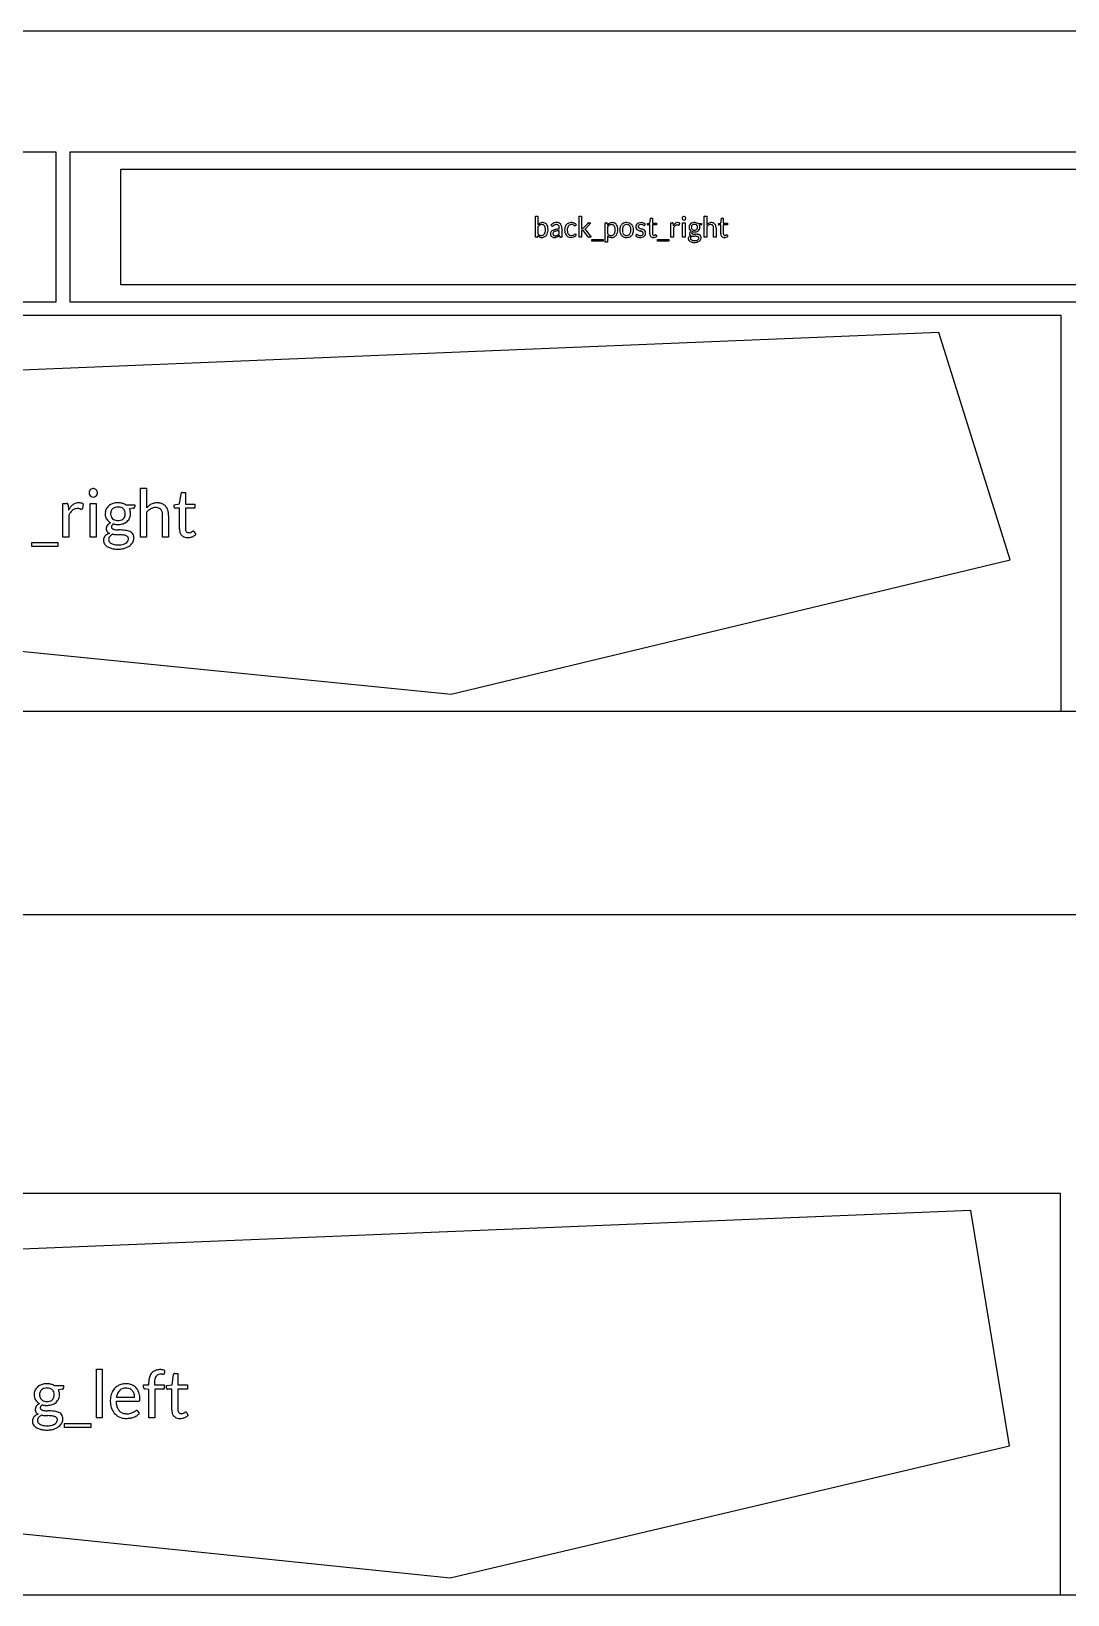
# Model space of a CAD drawing. Header units: millimetres. Extents: x 0 to 2400, y 0 to 460.
# Drawn here: x 322.7 to 627.5, y 0 to 460 of the extents above; entities that cross this region are included whole.
import ezdxf

# ---------------------------------------------------------------- set-up
doc = ezdxf.new("R2010")
doc.units = ezdxf.units.MM
for name, color, linetype in [('BLANK', 7, 'Continuous'), ('LABEL', 7, 'Continuous'), ('OUTLINE', 7, 'Continuous'), ('PLANK', 7, 'Continuous')]:
    doc.layers.add(name, color=color, linetype=linetype)

msp = doc.modelspace()

# ---------------------------------------------------------------- linework, layer by layer
at = {"layer": 'BLANK'}
for p, q in [((330, 424.4), (0, 424.4)), ((330, 380.4), (330, 424.4)), ((334, 424.4), (334, 380.4)), ((664, 424.4), (334, 424.4)), ((0, 380.4), (330, 380.4)), ((334, 380.4), (664, 380.4)), ((625.56, 376.4), (0, 376.4)), ((625.56, 260), (625.56, 376.4)), ((0, 260), (625.56, 260)), ((625.38, 118.03), (0, 118.03)), ((625.38, 0), (625.38, 118.03)), ((0, 0), (625.38, 0))]:
    msp.add_line(p, q, dxfattribs=at)
at = {"layer": 'LABEL'}
for p, q in [((470.92, 399.4), (470.92, 405.56)), ((470.92, 405.56), (471.67, 405.56)), ((471.67, 405.56), (471.67, 403.03)), ((483.76, 399.4), (483.76, 405.56)), ((483.76, 405.56), (484.5, 405.56)), ((484.5, 405.56), (484.5, 401.93)), ((504.6, 403.56), (504.77, 404.87)), ((504.94, 405.02), (505.32, 405.02)), ((505.32, 405.02), (505.32, 403.55)), ((520.55, 399.4), (520.55, 405.56)), ((520.55, 405.56), (521.3, 405.56)), ((521.3, 405.56), (521.3, 403.07)), ((525.47, 403.56), (525.65, 404.87)), ((525.82, 405.02), (526.19, 405.02)), ((526.19, 405.02), (526.19, 403.55)), ((471.67, 402.47), (471.67, 400.42)), ((475.69, 402.8), (475.55, 403.04)), ((477.96, 401.78), (477.96, 402.11)), ((477.96, 400.42), (477.96, 401.31)), ((478.69, 402.11), (478.69, 399.4)), ((482.91, 403.15), (482.71, 402.88)), ((482.75, 400.26), (482.96, 399.99)), ((484.5, 401.93), (484.7, 401.93)), ((484.71, 401.42), (484.5, 401.42)), ((484.5, 401.42), (484.5, 399.4)), ((484.96, 402.05), (486.3, 403.49)), ((486.42, 399.54), (485.03, 401.28)), ((487.27, 403.64), (485.71, 401.98)), ((485.71, 401.49), (487.37, 399.4)), ((486.59, 403.64), (487.27, 403.64)), ((491.42, 397.96), (491.42, 403.64)), ((491.42, 403.64), (491.86, 403.64)), ((492.06, 403.48), (492.12, 402.98)), ((492.16, 402.47), (492.16, 400.42)), ((503.12, 402.94), (503.29, 403.21)), ((503.9, 403.48), (504.6, 403.56)), ((503.9, 403.18), (503.9, 403.48)), ((504.57, 403.01), (504.06, 403.01)), ((504.57, 400.42), (504.57, 403.01)), ((505.32, 403.55), (506.53, 403.55)), ((506.53, 403.01), (505.32, 403.01)), ((505.32, 403.01), (505.32, 400.47)), ((506.53, 403.55), (506.53, 403.01)), ((510.75, 399.4), (510.75, 403.64)), ((510.75, 403.64), (511.18, 403.64)), ((511.41, 403.43), (511.46, 402.77)), ((511.5, 402.1), (511.5, 399.4)), ((513.33, 403.56), (513.24, 403.01)), ((514.21, 399.4), (514.21, 403.64)), ((514.21, 403.64), (514.96, 403.64)), ((514.96, 403.64), (514.96, 399.4)), ((518.65, 403.47), (519.81, 403.47)), ((519.63, 403.02), (519.15, 402.95)), ((519.81, 403.47), (519.81, 403.19)), ((521.3, 402.52), (521.3, 399.4)), ((523.33, 399.4), (523.33, 402.1)), ((524.08, 402.1), (524.08, 399.4)), ((524.78, 403.48), (525.47, 403.56)), ((524.78, 403.18), (524.78, 403.48)), ((525.45, 403.01), (524.94, 403.01)), ((525.45, 400.42), (525.45, 403.01)), ((526.19, 403.55), (527.41, 403.55)), ((527.41, 403.01), (526.19, 403.01)), ((526.19, 403.01), (526.19, 400.47)), ((527.41, 403.55), (527.41, 403.01)), ((471.4, 399.4), (470.92, 399.4)), ((471.63, 399.94), (471.59, 399.56)), ((478.09, 399.57), (478.01, 399.97)), ((478.69, 399.4), (478.36, 399.4)), ((484.5, 399.4), (483.76, 399.4)), ((487.37, 399.4), (486.7, 399.4)), ((487.51, 398.2), (487.51, 398.71)), ((487.51, 398.71), (490.81, 398.71)), ((490.81, 398.2), (487.51, 398.2)), ((490.81, 398.71), (490.81, 398.2)), ((492.16, 397.96), (491.42, 397.96)), ((492.16, 399.84), (492.16, 397.96)), ((500.52, 400.13), (500.34, 399.84)), ((506.42, 400.07), (506.64, 399.72)), ((506.84, 398.2), (506.84, 398.71)), ((506.84, 398.71), (510.14, 398.71)), ((510.14, 398.2), (506.84, 398.2)), ((510.14, 398.71), (510.14, 398.2)), ((511.5, 399.4), (510.75, 399.4)), ((514.96, 399.4), (514.21, 399.4)), ((521.3, 399.4), (520.55, 399.4)), ((524.08, 399.4), (523.33, 399.4)), ((527.3, 400.07), (527.52, 399.72)), ((354.82, 311.2), (354.82, 325.59)), ((354.82, 325.59), (356.56, 325.59)), ((356.56, 325.59), (356.56, 319.77)), ((366.31, 320.92), (366.71, 323.98)), ((367.11, 324.31), (367.99, 324.31)), ((367.99, 324.31), (367.99, 320.9)), ((331.96, 311.2), (331.96, 321.1)), ((331.96, 321.1), (332.95, 321.1)), ((333.49, 320.62), (333.61, 319.07)), ((333.69, 317.5), (333.69, 311.2)), ((337.97, 320.92), (337.75, 319.62)), ((340.03, 311.2), (340.03, 321.1)), ((340.03, 321.1), (341.76, 321.1)), ((341.76, 321.1), (341.76, 311.2)), ((350.39, 320.7), (353.08, 320.7)), ((352.67, 319.65), (351.54, 319.49)), ((353.08, 320.7), (353.08, 320.06)), ((356.56, 318.49), (356.56, 311.2)), ((361.31, 311.2), (361.31, 317.5)), ((363.05, 317.5), (363.05, 311.2)), ((364.68, 320.71), (366.31, 320.92)), ((364.68, 320.02), (364.68, 320.71)), ((366.25, 319.64), (365.06, 319.64)), ((366.25, 313.58), (366.25, 319.64)), ((367.99, 320.9), (370.82, 320.9)), ((370.82, 319.64), (367.99, 319.64)), ((367.99, 319.64), (367.99, 313.7)), ((370.82, 320.9), (370.82, 319.64)), ((322.83, 308.41), (322.83, 309.59)), ((322.83, 309.59), (330.53, 309.59)), ((330.53, 308.41), (322.83, 308.41)), ((330.53, 309.59), (330.53, 308.41)), ((333.69, 311.2), (331.96, 311.2)), ((341.76, 311.2), (340.03, 311.2)), ((356.56, 311.2), (354.82, 311.2)), ((363.05, 311.2), (361.31, 311.2)), ((370.57, 312.77), (371.07, 311.94)), ((341.81, 52.01), (341.81, 66.41)), ((341.81, 66.41), (343.54, 66.41)), ((343.54, 66.41), (343.54, 52.01)), ((361.23, 64.88), (360.93, 64.88)), ((361.87, 66.02), (361.83, 65.15)), ((364.06, 61.74), (364.46, 64.79)), ((364.86, 65.13), (365.74, 65.13)), ((365.74, 65.13), (365.74, 61.72)), ((329.49, 61.52), (332.17, 61.52)), ((331.76, 60.47), (330.64, 60.31)), ((332.17, 61.52), (332.17, 60.88)), ((355.68, 61), (355.68, 61.72)), ((355.68, 61.72), (357.24, 61.72)), ((357.24, 60.43), (356.15, 60.55)), ((357.24, 61.72), (357.24, 62.67)), ((357.24, 52.01), (357.24, 60.43)), ((358.93, 62.62), (358.93, 61.72)), ((358.93, 61.72), (361.79, 61.72)), ((361.79, 60.46), (358.99, 60.46)), ((358.99, 60.46), (358.99, 52.01)), ((361.79, 61.72), (361.79, 60.46)), ((362.44, 61.53), (364.06, 61.74)), ((362.44, 60.84), (362.44, 61.53)), ((364, 60.46), (362.81, 60.46)), ((364, 54.4), (364, 60.46)), ((365.74, 61.72), (368.57, 61.72)), ((368.57, 60.46), (365.74, 60.46)), ((365.74, 60.46), (365.74, 54.52)), ((368.57, 61.72), (368.57, 60.46)), ((347.63, 56.96), (354.21, 56.96)), ((353.07, 58.04), (347.69, 58.04)), ((343.54, 52.01), (341.81, 52.01)), ((354.51, 53.4), (354.02, 54.04)), ((358.99, 52.01), (357.24, 52.01)), ((368.32, 53.59), (368.83, 52.76)), ((332.49, 49.23), (332.49, 50.4)), ((332.49, 50.4), (340.18, 50.4)), ((340.18, 49.23), (332.49, 49.23)), ((340.18, 50.4), (340.18, 49.23))]:
    msp.add_line(p, q, dxfattribs=at)
for centre, radius, start, end in [((504.93, 404.85), 0.158, 128.5131, 172.4054), ((504.94, 404.83), 0.182, 90, 128.5131), ((514.58, 404.97), 0.524, 152.1209, 197.7891), ((514.6, 404.98), 0.541, 197.7891, 244.5736), ((514.6, 404.97), 0.541, 107.7891, 152.1209), ((514.59, 404.99), 0.519, 58.6614, 107.7891), ((514.58, 404.96), 0.549, 11.9761, 58.6614), ((514.62, 404.97), 0.506, 324.9029, 0), ((514.63, 404.97), 0.498, 5.8247, 11.9761), ((514.6, 404.97), 0.526, 0, 5.8247), ((525.8, 404.85), 0.158, 128.5131, 172.4054), ((525.82, 404.83), 0.182, 90, 128.5131), ((473.45, 401.48), 2.36, 128.4955, 139.2054), ((473.34, 401.21), 2.09, 127.8342, 143.0047), ((472.8, 401.24), 1.39, 216.0274, 231.1176), ((473.13, 401.89), 1.84, 114.7563, 128.4955), ((472.77, 401.95), 1.16, 100.7593, 127.8342), ((473.02, 402.13), 1.57, 95.3314, 114.7563), ((472.82, 401.68), 1.43, 86.1147, 100.7593), ((473.04, 401.91), 1.8, 78.2749, 95.3314), ((472.84, 402.05), 1.06, 66.3706, 86.1147), ((472.95, 402.3), 0.788, 36.4168, 66.3706), ((472.7, 401.02), 1.11, 306.0083, 329.244), ((473.13, 402.33), 1.37, 53.9329, 78.2749), ((472.52, 401.98), 1.32, 18.3019, 36.4168), ((472.36, 401.21), 1.5, 329.244, 347.2931), ((471.72, 401.72), 2.16, 4.3419, 18.3019), ((471.07, 401.51), 2.82, 347.2931, 356.9147), ((472.73, 401.15), 1.86, 307.6317, 332.6175), ((469.81, 401.57), 4.08, 356.9147, 4.3419), ((473.07, 402.25), 1.47, 31.136, 53.9329), ((472.58, 401.96), 2.04, 13.3804, 31.136), ((472.3, 401.37), 2.34, 332.6175, 351.5284), ((471.07, 401.6), 3.59, 3.2567, 13.3804), ((470.87, 401.59), 3.79, 351.5284, 3.2567), ((476.24, 400.46), 0.892, 149.6255, 180), ((476.8, 400.46), 1.46, 180, 192.336), ((476.47, 400.32), 1.16, 126.0475, 149.6255), ((477.32, 401.21), 2.54, 117.2804, 133.9584), ((475.95, 402.95), 0.3, 209.7449, 222.6015), ((475.96, 402.96), 0.314, 222.6015, 234.8658), ((475.9, 402.88), 0.221, 234.8658, 279.3464), ((476.87, 399.77), 1.84, 110.0281, 126.0475), ((475.88, 403.06), 0.396, 279.3464, 305.0738), ((476.72, 400.47), 0.656, 172.2052, 204.1455), ((476.62, 400.48), 0.556, 134.8874, 172.2052), ((478.32, 399.57), 3.86, 118.7104, 125.0738), ((476.62, 400.43), 0.556, 204.1455, 229.6639), ((477.14, 401.54), 2.17, 97.7565, 117.2804), ((476.81, 400.29), 0.828, 114.1505, 134.8874), ((477.69, 397.53), 4.23, 103.0122, 110.0281), ((477.05, 401.9), 1.21, 98.5691, 118.7104), ((477.36, 399.07), 2.16, 106.1344, 114.1505), ((477.75, 397.27), 4.49, 95.1891, 103.0122), ((477.69, 397.9), 3.38, 95.8531, 106.1344), ((477.18, 401.31), 2.4, 82.172, 97.7565), ((477.12, 401.43), 1.68, 86.4419, 98.5691), ((477.17, 402.31), 0.797, 61.1672, 86.4419), ((478.17, 392.66), 9.12, 91.3322, 95.1891), ((478.24, 392.58), 8.73, 91.8626, 95.8531), ((477.32, 402.35), 1.35, 54.9042, 82.172), ((476.33, 401.95), 2.23, 302.7149, 316.8476), ((477.23, 402.42), 0.674, 18.0493, 61.1672), ((476.28, 402.11), 1.68, 360, 18.0493), ((477.37, 402.43), 1.26, 20.4051, 54.9042), ((476.52, 402.11), 2.17, 0, 20.4051), ((482.58, 401.52), 3.07, 165.9952, 180), ((482.63, 401.52), 3.12, 180, 194.2772), ((481.58, 401.77), 2.03, 145.0269, 165.9952), ((481.6, 401.26), 2.04, 194.2772, 215.8835), ((481.34, 401.94), 1.74, 108.028, 145.0269), ((483.34, 401.5), 3.06, 173.0081, 182.7946), ((482.49, 401.46), 2.2, 182.7946, 196.3678), ((482.48, 401.6), 2.19, 159.6391, 173.0081), ((481.9, 401.28), 1.6, 196.3678, 215.5632), ((481.56, 401.95), 1.21, 135.6567, 159.6391), ((481.44, 400.96), 1.03, 215.5632, 244.9256), ((481.43, 402.07), 1.04, 106.4453, 135.6567), ((481.52, 401.4), 2.3, 79.6013, 108.028), ((481.58, 401.59), 1.54, 86.536, 106.4453), ((481.6, 401.9), 1.23, 70.0891, 86.536), ((481.61, 401.89), 1.81, 61.9055, 79.6013), ((481.43, 401.44), 1.71, 58.2849, 70.0891), ((481.32, 401.58), 1.73, 297.8719, 310.7321), ((481.42, 401.42), 1.73, 54.1088, 58.2849), ((482.55, 402.98), 0.195, 234.1088, 270), ((482.62, 400.07), 0.263, 93.336, 130.7321), ((481.57, 401.81), 1.9, 45, 61.9055), ((482.55, 402.95), 0.166, 270, 303.6869), ((482.62, 400.18), 0.153, 32.9052, 93.336), ((482.49, 403.05), 0.281, 303.6869, 323.9726), ((484.7, 402.35), 0.419, 270, 284.2857), ((484.71, 400.36), 1.06, 87.0234, 90), ((484.74, 400.82), 0.602, 81.7808, 87.0234), ((484.74, 402.19), 0.252, 284.2857, 307.8065), ((484.79, 401.16), 0.262, 54.3449, 81.7808), ((484.62, 402.35), 0.451, 307.8065, 313.3408), ((484.42, 402.56), 0.735, 313.3408, 316.7357), ((484.71, 401.06), 0.386, 35.5377, 54.3449), ((485.12, 402.34), 0.683, 300.4655, 314.3157), ((485.04, 401.12), 0.763, 42.5606, 56.3099), ((484.53, 402.95), 1.53, 314.3157, 320.5275), ((484.79, 400.89), 1.1, 33.0239, 42.5606), ((486.85, 402.97), 0.76, 125.7625, 136.8476), ((486.57, 403.36), 0.281, 96.3402, 125.7625), ((486.59, 403.23), 0.41, 92.8557, 96.3402), ((486.59, 403.14), 0.5, 90, 92.8557), ((491.86, 403.42), 0.22, 59.1155, 90), ((491.88, 403.45), 0.185, 22.6356, 59.1155), ((491.8, 403.42), 0.269, 18.547, 22.6356), ((491.75, 403.4), 0.321, 15.124, 18.547), ((494.08, 401.37), 2.53, 130.0896, 140.553), ((493.84, 401.21), 2.09, 127.8342, 143.0047), ((493.32, 401.28), 1.44, 216.5911, 231.2406), ((493.65, 401.89), 1.86, 115.8501, 130.0896), ((493.26, 401.95), 1.16, 100.7593, 127.8342), ((493.52, 402.16), 1.56, 95.8284, 115.8501), ((493.31, 401.68), 1.43, 86.1147, 100.7593), ((493.54, 401.96), 1.76, 78.0291, 95.8284), ((493.34, 402.05), 1.06, 66.3706, 86.1147), ((493.45, 402.3), 0.788, 36.4168, 66.3706), ((493.19, 401.02), 1.11, 306.1513, 329.244), ((493.62, 402.34), 1.37, 53.7077, 78.0291), ((493.02, 401.98), 1.32, 18.3019, 36.4168), ((492.86, 401.21), 1.5, 329.244, 347.2931), ((492.22, 401.72), 2.16, 4.3419, 18.3019), ((491.56, 401.51), 2.82, 347.2931, 356.9147), ((490.31, 401.57), 4.08, 356.9147, 4.3419), ((493.55, 402.25), 1.48, 31.0928, 53.7077), ((493.1, 401.23), 2, 314.7389, 337.9247), ((493.12, 401.99), 1.98, 16.2696, 31.0928), ((492.54, 401.46), 2.61, 337.9247, 355.3627), ((492, 401.66), 3.15, 6.9036, 16.2696), ((491.2, 401.57), 3.96, 355.3627, 6.9036), ((498.95, 401.52), 3.22, 175.7124, 190.6783), ((498.29, 401.57), 2.56, 154.7355, 175.7124), ((497.84, 401.31), 2.09, 190.6783, 213.5847), ((497.57, 401.91), 1.76, 124.5484, 154.7355), ((499.82, 401.49), 3.33, 173.4652, 182.4255), ((498.94, 401.46), 2.44, 182.4255, 194.6044), ((498.88, 401.6), 2.38, 162.766, 173.4652), ((497.61, 401.86), 1.83, 104.9635, 124.5484), ((498.04, 401.22), 1.52, 194.6044, 212.3248), ((497.81, 401.94), 1.25, 142.5729, 162.766), ((497.63, 400.96), 1.02, 212.3248, 238.3847), ((497.62, 402.08), 1.02, 116.7264, 142.5729), ((497.76, 401.3), 2.41, 90, 104.9635), ((497.71, 401.89), 1.23, 95.2308, 116.7264), ((497.76, 401.37), 1.75, 83.4372, 95.2308), ((497.76, 401.39), 2.32, 69.6749, 90), ((497.83, 401.96), 1.16, 65.7297, 83.4372), ((497.92, 400.9), 0.948, 288.2435, 316.4827), ((497.9, 402.12), 0.975, 30.16, 65.7297), ((497.96, 401.94), 1.72, 42.5867, 69.6749), ((497.77, 401.04), 1.16, 316.4827, 337.3016), ((497.19, 401.71), 1.8, 10.4133, 30.16), ((497.01, 401.36), 1.98, 337.3016, 349.5316), ((496.12, 401.52), 2.88, 0.0271, 10.4133), ((496.15, 401.52), 2.85, 349.5316, 0.0271), ((497.92, 401.15), 1.8, 310.9655, 341.2142), ((497.85, 401.84), 1.88, 16.5128, 42.5867), ((496.84, 401.52), 2.94, 341.2142, 360), ((496.77, 401.52), 3, 360, 16.5128), ((501.61, 402.47), 1.16, 161.7619, 192.7215), ((501.41, 402.42), 0.95, 192.7215, 230.0425), ((501.6, 402.47), 1.14, 125.0776, 161.7619), ((500.7, 400.04), 0.203, 87.6085, 136.4688), ((500.7, 399.93), 0.315, 55.008, 87.6085), ((501.71, 402.78), 1.42, 230.0425, 247.1457), ((501.88, 402.07), 1.63, 98.9149, 125.0776), ((501.67, 402.53), 0.509, 148.6219, 188.9418), ((503.08, 406.03), 4.95, 247.1457, 252.0875), ((501.57, 402.52), 0.399, 188.9418, 226.3799), ((501.8, 402.45), 0.662, 117.1213, 148.6219), ((501.94, 402.91), 0.937, 226.3799, 242.8189), ((501.95, 402.17), 0.976, 93.9669, 117.1213), ((502.49, 403.99), 2.16, 242.8189, 253.4711), ((509.96, 427.3), 27.3, 252.0875, 252.5343), ((501.97, 401.48), 2.22, 75.7052, 98.9149), ((509.23, 424.99), 24.88, 252.5343, 253.0245), ((501.98, 401.7), 1.45, 78.2593, 93.9669), ((498.44, 390.33), 12.1, 71.5651, 73.4711), ((501.19, 398.64), 2.67, 68.0024, 73.0245), ((501.72, 399.97), 1.24, 57.2106, 68.0024), ((500.39, 396.18), 5.92, 67.475, 71.5651), ((501.99, 401.75), 1.4, 65.9937, 78.2593), ((502, 400.57), 0.666, 299.3159, 333.1198), ((501.99, 400.39), 0.742, 39.271, 57.2106), ((502.08, 401.94), 1.75, 46.5208, 75.7052), ((501.4, 400.44), 2.84, 59.9314, 65.9937), ((502.24, 400.59), 0.423, 8.339, 39.271), ((502.03, 400.56), 0.638, 333.1198, 8.339), ((502.1, 400.31), 1.46, 50.9645, 67.475), ((502.99, 403.18), 0.335, 239.9314, 265.4818), ((502.98, 403.01), 0.157, 265.4818, 317.2546), ((502.44, 400.73), 0.917, 7.6341, 50.9645), ((502.96, 403.02), 0.181, 317.2546, 325.0939), ((502.93, 403.05), 0.225, 325.0939, 331.3895), ((502.02, 400.67), 1.34, 337.2094, 7.6341), ((504.19, 403.18), 0.287, 180, 183.9203), ((504.12, 403.17), 0.222, 183.9203, 188.9938), ((504.04, 403.16), 0.14, 188.9938, 233.0618), ((504.06, 403.18), 0.17, 233.0618, 270), ((506.29, 400.42), 1.72, 180, 193.0144), ((506.09, 400.47), 0.769, 180, 199.5505), ((505.73, 400.34), 0.393, 199.5505, 236.778), ((511.18, 403.2), 0.435, 75.7093, 90), ((511.25, 403.49), 0.135, 31.6608, 75.7093), ((511.17, 403.44), 0.239, 15.0266, 31.6608), ((510.81, 403.34), 0.606, 8.427, 15.0266), ((513.68, 401.68), 2.47, 142.392, 153.869), ((513.58, 401.25), 2.24, 143.1038, 157.816), ((512.88, 402.3), 1.46, 123.1168, 142.392), ((512.54, 402.03), 0.949, 109.1504, 143.1038), ((512.72, 402.54), 1.18, 99.9372, 123.1168), ((512.59, 401.89), 1.09, 92.4493, 109.1504), ((512.74, 402.42), 1.29, 78.8049, 99.9372), ((512.6, 401.68), 1.3, 78.4129, 92.4493), ((512.69, 402.13), 0.844, 69.7395, 78.4129), ((513.11, 403.26), 0.358, 249.7395, 270), ((512.79, 402.64), 1.07, 69.092, 78.8049), ((513.11, 403.03), 0.127, 270, 310.2434), ((512.78, 402.62), 1.1, 59.6209, 69.092), ((513.09, 403.05), 0.151, 310.2434, 344.3578), ((514.59, 404.96), 0.515, 244.5736, 293.4986), ((514.57, 405.01), 0.569, 293.4986, 324.9029), ((517.53, 402.33), 1.43, 160.5813, 186.953), ((517.32, 402.3), 1.23, 186.953, 215.0707), ((517.33, 402.4), 1.22, 129.8056, 160.5813), ((516.89, 400.45), 0.671, 147.3886, 195.9031), ((516.75, 400.4), 0.519, 195.9031, 226.0768), ((517.42, 402.37), 1.35, 215.0707, 240.7512), ((517.25, 400.22), 1.1, 116.5651, 147.3886), ((517.49, 402.21), 1.47, 105.7813, 129.8056), ((517.63, 402.36), 0.848, 152.9817, 173.9146), ((517.89, 402.34), 1.11, 173.9146, 189.9684), ((517.6, 402.28), 0.814, 189.9684, 216.275), ((517.14, 400.67), 0.273, 146.3686, 208.0179), ((517.5, 402.43), 0.706, 121.843, 152.9817), ((517.12, 400.67), 0.255, 208.0179, 240.2532), ((517.54, 400.41), 0.754, 122.0054, 146.3686), ((517.55, 402.25), 0.757, 216.275, 244.5072), ((517.38, 401.12), 0.783, 240.2532, 251.0088), ((517.7, 401.45), 2.26, 90, 105.7813), ((517.62, 402.23), 0.943, 98.2894, 121.843), ((517.48, 401.42), 1.09, 251.0088, 261.5602), ((517.65, 402.93), 1.95, 254.8989, 258.9697), ((517.62, 402.4), 0.928, 244.5072, 259.601), ((517.67, 403.07), 2.09, 258.9697, 262.7698), ((517.85, 403.91), 3.62, 261.5602, 264.7582), ((517.71, 403.33), 2.35, 262.7698, 276.04), ((517.7, 402.82), 1.35, 259.601, 270), ((517.71, 401.62), 1.56, 86.9605, 98.2894), ((518.22, 407.87), 7.59, 264.7582, 268.6416), ((517.7, 401.46), 2.25, 77.2709, 90), ((517.7, 402.72), 1.25, 270, 291.1398), ((517.74, 402.03), 1.14, 71.5128, 86.9605), ((517.77, 402.77), 1.8, 276.04, 293.3852), ((517.92, 395.15), 5.14, 82.9033, 88.6416), ((517.86, 402.4), 0.752, 39.7668, 71.5128), ((517.89, 402.23), 0.72, 291.1398, 326.9293), ((517.85, 402.12), 1.58, 59.2159, 77.2709), ((517.83, 402.38), 0.794, 9.6014, 39.7668), ((517.92, 402.43), 1.42, 293.3852, 318.8852), ((517.82, 402.27), 0.801, 326.9293, 351.9535), ((518.06, 396.28), 4, 76.7422, 82.9033), ((517.48, 402.32), 1.15, 351.9535, 9.6014), ((518.05, 402.3), 1.23, 318.8852, 348.0362), ((518.04, 402.37), 1.25, 6.427, 27.613), ((517.84, 402.35), 1.45, 348.0362, 6.427), ((519.57, 403.29), 0.28, 282.0948, 310.3006), ((519.65, 403.19), 0.152, 310.3006, 360), ((523.16, 401.31), 2.57, 127.1319, 136.7098), ((522.96, 401.03), 2.23, 123.1832, 138.2572), ((522.73, 401.88), 1.85, 113.8855, 127.1319), ((522.44, 401.84), 1.28, 97.0904, 123.1832), ((522.62, 402.13), 1.57, 95.2505, 113.8855), ((522.45, 401.74), 1.37, 79.5972, 97.0904), ((522.65, 401.86), 1.85, 79.3685, 95.2505), ((522.57, 402.38), 0.718, 46.9299, 79.5972), ((522.75, 402.41), 1.29, 54.1654, 79.3685), ((522.52, 402.34), 0.779, 14.8568, 46.9299), ((521.62, 402.1), 1.72, 0, 14.8568), ((522.78, 402.45), 1.24, 27.9622, 54.1654), ((522.44, 402.27), 1.62, 10.925, 27.9622), ((521.54, 402.1), 2.54, 360, 10.925), ((525.07, 403.18), 0.287, 180, 183.9203), ((525, 403.17), 0.222, 183.9203, 188.9938), ((524.92, 403.16), 0.14, 188.9938, 233.0618), ((524.94, 403.18), 0.17, 233.0618, 270), ((527.17, 400.42), 1.72, 180, 193.0144), ((526.96, 400.47), 0.769, 180, 199.5505), ((526.61, 400.34), 0.393, 199.5505, 236.778), ((471.4, 399.7), 0.304, 270, 273.5754), ((471.4, 399.65), 0.251, 273.5754, 277.8958), ((471.41, 399.57), 0.169, 277.8958, 317.2458), ((471.38, 399.6), 0.22, 317.2458, 348.1113), ((473.06, 401.01), 1.78, 216.8699, 225.0625), ((472.87, 400.83), 1.52, 225.0625, 234.6423), ((472.55, 400.94), 1.01, 231.1176, 251.8781), ((472.74, 400.64), 1.3, 234.6423, 260.9244), ((472.65, 401.23), 1.32, 251.8781, 267.2881), ((472.83, 401.23), 1.89, 260.9244, 279.148), ((472.65, 401.36), 1.44, 267.2881, 281.3758), ((472.73, 400.96), 1.04, 281.3758, 306.0083), ((472.88, 400.96), 1.62, 279.148, 307.6317), ((476.38, 400.36), 1.03, 192.336, 209.7616), ((476.31, 400.32), 0.943, 209.7616, 239.4061), ((476.48, 400.61), 1.28, 239.4061, 261.5073), ((476.64, 400.45), 0.579, 229.6639, 254.1808), ((476.56, 401.16), 1.83, 261.5073, 273.7872), ((476.75, 400.84), 0.989, 254.1808, 270.18), ((476.55, 401.33), 2.01, 273.7872, 285.0184), ((476.75, 401.49), 1.64, 270.18, 279.8584), ((476.8, 401.22), 1.37, 279.8584, 302.7149), ((476.64, 401), 1.66, 285.0184, 304.0771), ((475.31, 402.96), 4.03, 304.0771, 311.9872), ((478.47, 399.65), 0.387, 190.8855, 194.6974), ((478.38, 399.62), 0.288, 194.6974, 199.8225), ((478.26, 399.58), 0.166, 199.8225, 250.0972), ((478.36, 399.84), 0.443, 250.0972, 270), ((481.31, 401.05), 1.69, 215.8835, 244.2618), ((481.39, 401.21), 1.87, 244.2618, 270), ((481.48, 401.04), 1.12, 244.9256, 264.7769), ((481.53, 401.57), 1.66, 264.7769, 278.2425), ((481.39, 401.85), 2.51, 270, 290.1384), ((481.61, 401.05), 1.13, 278.2425, 297.8719), ((481.69, 401.02), 1.63, 290.1384, 320.8263), ((486.74, 399.79), 0.407, 217.875, 241.053), ((486.7, 399.72), 0.323, 241.053, 270), ((493.33, 400.88), 1.56, 221.8202, 239.1206), ((493.06, 400.95), 1.02, 231.2406, 251.8781), ((493.22, 400.7), 1.35, 239.1206, 259.0681), ((493.15, 401.23), 1.32, 251.8781, 267.2402), ((493.33, 401.27), 1.93, 259.0681, 272.0232), ((493.15, 401.34), 1.43, 267.2402, 281.4424), ((493.33, 401.15), 1.81, 272.0232, 285.8446), ((493.23, 400.96), 1.04, 281.4424, 306.1513), ((493.39, 400.94), 1.6, 285.8446, 314.7389), ((497.55, 401.12), 1.75, 213.5847, 239.6603), ((497.69, 401.35), 2.01, 239.6603, 262.4259), ((497.64, 400.99), 1.06, 238.3847, 257.2055), ((497.76, 401.48), 1.56, 257.2055, 270), ((497.76, 401.88), 2.54, 262.4259, 282.6123), ((497.76, 401.41), 1.48, 270, 288.2435), ((497.92, 401.15), 1.79, 282.6123, 310.9655), ((501.63, 401.28), 1.92, 228.0128, 253.6683), ((500.8, 399.96), 0.324, 143.0349, 148.3925), ((500.75, 400), 0.264, 136.4688, 143.0349), ((502.33, 402.26), 2.53, 235.008, 243.5686), ((501.77, 401.76), 2.43, 253.6683, 274.0856), ((501.72, 401.03), 1.16, 243.5686, 262.1467), ((501.79, 401.56), 1.69, 262.1467, 275.5363), ((501.81, 401.24), 1.91, 274.0856, 298.7539), ((501.87, 400.81), 0.943, 275.5363, 299.3159), ((502.15, 400.62), 1.2, 298.7539, 337.2094), ((505.51, 400.24), 0.915, 193.0144, 217.1921), ((505.43, 400.18), 0.813, 217.1921, 250.0764), ((505.62, 400.7), 1.37, 250.0764, 270), ((505.76, 400.38), 0.434, 236.778, 262.3311), ((505.62, 400.97), 1.64, 270, 289.6952), ((505.79, 400.62), 0.681, 262.3311, 278.7905), ((505.8, 400.54), 0.593, 278.7905, 297.4764), ((505.44, 401.24), 1.39, 297.4764, 305.5377), ((505.7, 400.72), 1.37, 289.6952, 313.0694), ((506.34, 399.98), 0.163, 100.0952, 125.5377), ((506.32, 400.05), 0.0904, 55.7843, 100.0952), ((506.29, 400.01), 0.141, 41.014, 55.7843), ((506.21, 399.93), 0.259, 32.9052, 41.014), ((516.68, 398.99), 0.812, 156.8378, 180), ((516.7, 398.99), 0.832, 180, 217.1045), ((516.69, 398.99), 0.816, 133.8036, 156.8378), ((517.05, 399.26), 1.27, 217.1045, 241.8438), ((516.94, 398.73), 1.18, 119.7171, 133.8036), ((517.25, 398.19), 1.8, 110.4804, 119.7171), ((516.97, 400.63), 0.837, 226.0768, 245.0561), ((517.38, 399.87), 1.96, 241.8438, 257.6601), ((517.09, 399.09), 0.569, 137.6898, 180.7508), ((517.06, 399.09), 0.534, 180.7508, 226.3705), ((517.44, 398.78), 1.04, 124.5179, 137.6898), ((517.25, 399.29), 0.812, 226.3705, 250.6876), ((517.7, 398.4), 1.5, 115.3462, 124.5179), ((517.68, 401.22), 3.35, 257.6601, 266.9764), ((517.62, 400.35), 1.93, 250.6876, 261.0274), ((517.66, 403.46), 3.76, 260.7274, 264.0343), ((517.74, 404.16), 4.46, 264.0343, 266.8202), ((517.73, 401.06), 2.65, 261.0274, 270.0888), ((518.9, 425.05), 25.38, 266.8202, 267.5624), ((517.71, 401.79), 3.92, 266.9764, 274.811), ((517.73, 401.07), 2.66, 270.0888, 279.1179), ((517.49, 392.07), 7.63, 85.0927, 87.5624), ((517.84, 400.21), 2.33, 274.811, 287.9453), ((517.75, 395.08), 4.61, 81.6057, 85.0927), ((517.85, 400.33), 1.91, 279.1179, 290.3347), ((518.21, 398.16), 1.49, 70.8519, 81.6057), ((518.19, 399.4), 0.923, 290.3347, 313.2938), ((517.85, 400.16), 2.28, 287.9453, 302.5945), ((518.49, 398.98), 0.621, 48.2673, 70.8519), ((518.38, 399.21), 0.65, 313.2938, 338.3484), ((518.68, 399.19), 0.345, 8.7147, 48.2673), ((518.71, 399.05), 1.15, 55.4774, 76.7422), ((518.49, 399.16), 0.532, 338.3484, 8.7147), ((518.3, 399.46), 1.45, 302.5945, 325.4862), ((518.91, 399.33), 0.804, 2.386, 55.4774), ((518.51, 399.32), 1.2, 325.4862, 2.386), ((526.39, 400.24), 0.915, 193.0144, 217.1921), ((526.3, 400.18), 0.813, 217.1921, 250.0764), ((526.49, 400.7), 1.37, 250.0764, 270), ((526.63, 400.38), 0.434, 236.778, 262.3311), ((526.49, 400.97), 1.64, 270, 289.6952), ((526.66, 400.62), 0.681, 262.3311, 278.7905), ((526.68, 400.54), 0.593, 278.7905, 297.4764), ((526.31, 401.24), 1.39, 297.4764, 305.5377), ((526.58, 400.72), 1.37, 289.6952, 313.0694), ((527.21, 399.98), 0.163, 100.0952, 125.5377), ((527.2, 400.05), 0.0904, 55.7843, 100.0952), ((527.17, 400.01), 0.141, 41.014, 55.7843), ((527.08, 399.93), 0.259, 32.9052, 41.014), ((340.88, 324.21), 1.2, 162.7305, 197.3434), ((340.95, 324.19), 1.28, 135.694, 162.7305), ((340.94, 324.23), 1.27, 197.3434, 230.1944), ((340.92, 324.22), 1.24, 107.7891, 135.694), ((340.91, 324.19), 1.22, 230.1944, 267.2084), ((340.91, 324.26), 1.2, 61.2553, 107.7891), ((340.91, 324.19), 1.22, 267.2084, 304.177), ((340.86, 324.17), 1.3, 18.078, 61.2553), ((340.85, 324.28), 1.33, 304.177, 330.31), ((340.99, 324.2), 1.16, 330.31, 360), ((341, 324.21), 1.16, 8.8196, 18.078), ((340.94, 324.2), 1.21, 0, 8.8196), ((367.08, 323.93), 0.38, 135.3799, 172.4054), ((367.09, 323.92), 0.384, 98.7114, 135.3799), ((367.1, 323.82), 0.485, 94.0039, 98.7114), ((367.11, 323.74), 0.57, 90, 94.0039), ((332.95, 320.08), 1.01, 75.7093, 90), ((333.12, 320.76), 0.314, 31.6608, 75.7093), ((332.92, 320.63), 0.558, 15.0266, 31.6608), ((332.09, 320.41), 1.42, 8.427, 15.0266), ((338.71, 316.57), 5.68, 143.4406, 153.869), ((339.33, 315.2), 6.09, 154.2139, 157.816), ((338.11, 315.79), 4.73, 149.5807, 154.2139), ((337.56, 316.11), 4.09, 140.5057, 149.5807), ((337.19, 317.7), 3.79, 127.875, 143.4406), ((336.3, 317.15), 2.46, 125.4712, 140.5057), ((336.52, 318.55), 2.71, 103.8603, 127.875), ((336.08, 317.46), 2.08, 99.4881, 125.4712), ((336.29, 316.19), 3.38, 83.3107, 99.4881), ((336.62, 318.16), 3.11, 82.875, 103.8603), ((336.49, 317.89), 1.66, 74.9428, 83.3107), ((331.77, 300.32), 19.86, 74.2421, 74.9428), ((336.69, 318.74), 2.53, 71.2325, 82.875), ((337.91, 322.1), 2.77, 254.2421, 257.873), ((337.43, 319.87), 0.492, 257.873, 278.1301), ((337.46, 319.64), 0.268, 278.1301, 316.7604), ((336.69, 318.73), 2.54, 59.6209, 71.2325), ((337.38, 319.72), 0.382, 316.7604, 344.3578), ((347.93, 318.06), 3.52, 171.1875, 182.467), ((347.67, 318.05), 3.26, 182.467, 194.6568), ((347.31, 318.16), 2.9, 147.1312, 171.1875), ((347.41, 318.09), 3.01, 123.9555, 147.1312), ((347.74, 317.6), 3.61, 105.2721, 123.9555), ((348.51, 318.04), 2.5, 166.69, 189.9684), ((347.97, 317.94), 1.95, 189.9684, 212.745), ((347.8, 318.21), 1.77, 134.2293, 166.69), ((347.75, 318.25), 1.7, 105.3298, 134.2293), ((348.14, 316.16), 5.11, 92.0004, 105.2721), ((348.16, 316.75), 3.26, 90, 105.3298), ((348.15, 315.75), 5.51, 80.2461, 92.0004), ((348.16, 316.4), 3.61, 80.0502, 90), ((348.44, 317.95), 2.04, 62.486, 80.0502), ((348.43, 317.36), 3.88, 63.6084, 80.2461), ((348.61, 318.28), 1.66, 34.2122, 62.486), ((348.4, 318.14), 1.92, 9.6014, 34.2122), ((348.58, 317.65), 3.55, 61.4397, 63.6084), ((347.78, 318.03), 2.54, 344.4864, 9.6014), ((348.62, 317.73), 3.46, 59.2159, 61.4397), ((348.96, 318), 2.91, 324.0175, 351.1875), ((348.99, 318.16), 2.88, 7.8159, 27.613), ((348.43, 318.08), 3.44, 351.1875, 7.8159), ((352.46, 320.62), 0.991, 282.0948, 289.933), ((352.62, 320.19), 0.533, 289.933, 304.439), ((352.71, 320.05), 0.362, 304.439, 333.2474), ((352.69, 320.06), 0.391, 333.2474, 0), ((360.72, 315.84), 5.72, 127.7867, 136.7098), ((360.73, 314.77), 5.59, 135.0713, 138.2572), ((360.34, 315.15), 5.04, 131.5401, 135.0713), ((360.14, 315.38), 4.74, 121.0669, 131.5401), ((360.32, 316.36), 5.07, 117.7137, 127.7867), ((359.23, 316.89), 2.98, 104.4468, 121.0669), ((359.55, 317.82), 3.42, 98.9996, 117.7137), ((359.25, 316.81), 3.06, 91.6711, 104.4468), ((359.73, 316.68), 4.58, 84.9709, 98.9996), ((359.24, 317.08), 2.79, 77.6533, 91.6711), ((359.43, 317.96), 1.89, 58.9297, 77.6533), ((359.83, 317.76), 3.49, 66.7972, 84.9709), ((359.6, 318.23), 1.57, 36.4164, 58.9297), ((359.2, 317.94), 2.07, 12.2549, 36.4164), ((360.14, 318.48), 2.7, 43.456, 66.7972), ((357.19, 317.5), 4.12, 360, 12.2549), ((359.92, 318.27), 3.01, 21.9688, 43.456), ((358.4, 317.66), 4.65, 7.9768, 21.9688), ((357.7, 317.56), 5.35, 3.6633, 7.9768), ((356.75, 317.5), 6.3, 360, 3.6633), ((365.32, 320.02), 0.637, 180, 187.7824), ((365.08, 319.99), 0.39, 187.7824, 200.4495), ((364.99, 319.96), 0.3, 200.4495, 241.1386), ((365.06, 320.07), 0.432, 241.1386, 270), ((347.19, 317.92), 2.76, 194.6568, 219.4945), ((346.25, 313.67), 1.53, 152.2161, 174.6633), ((346.33, 313.66), 1.62, 174.6633, 195.9031), ((345.94, 313.55), 1.21, 195.9031, 226.0768), ((346.75, 313.4), 2.11, 136.2869, 152.2161), ((347.56, 318.23), 3.24, 219.4945, 240.7512), ((347.13, 313.05), 2.62, 123.4533, 136.2869), ((347.14, 313.02), 2.64, 119.7888, 123.4533), ((347.32, 312.71), 3.01, 116.5651, 119.7888), ((346.95, 314.17), 0.724, 151.4558, 187.0609), ((346.8, 314.15), 0.579, 187.0609, 230.8106), ((347.3, 313.98), 1.13, 132.0154, 151.4558), ((347.76, 317.81), 1.7, 212.745, 238.6713), ((347.01, 314.41), 0.914, 230.8106, 244.8049), ((348.03, 313.17), 2.21, 122.0054, 132.0154), ((347.51, 315.46), 2.07, 244.8049, 251.0088), ((347.66, 315.91), 2.55, 251.0088, 261.5602), ((348.05, 319.48), 4.59, 254.8989, 261.0214), ((347.94, 318.1), 2.04, 238.6713, 257.4812), ((348.53, 321.74), 8.44, 261.5602, 264.7582), ((348.14, 320.04), 5.16, 261.0214, 266.4754), ((348.16, 319.12), 3.08, 257.4812, 270), ((348.63, 322.9), 9.61, 264.7582, 268.2406), ((348.16, 320.36), 5.48, 266.4754, 279.81), ((348.16, 319.18), 3.14, 270, 284.2537), ((347.5, 286.09), 27.22, 87.0114, 88.2406), ((347.68, 289.47), 23.83, 84.7969, 87.0114), ((348.47, 317.99), 1.92, 284.2537, 307.4138), ((348.44, 318.74), 3.83, 279.81, 298.8108), ((348.61, 317.81), 1.69, 307.4138, 344.4864), ((348.89, 302.74), 10.51, 79.7778, 84.7969), ((348.77, 318.14), 3.15, 298.8108, 324.0175), ((349.96, 308.67), 4.49, 71.7395, 79.7778), ((350.47, 310.24), 2.83, 59.0362, 71.7395), ((370.32, 313.58), 4.08, 180, 191.9788), ((369.89, 313.7), 1.91, 180, 196.8201), ((368.95, 313.41), 0.922, 196.8201, 230.7928), ((358.48, 330.64), 21.26, 302.9052, 303.4674), ((370.32, 312.72), 0.217, 72.2161, 123.4674), ((370.31, 312.69), 0.254, 45.2049, 72.2161), ((370.09, 312.46), 0.566, 32.9052, 45.2049), ((345.86, 310.26), 1.97, 167.8777, 195.1595), ((345.68, 310.3), 1.78, 137.8624, 167.8777), ((345.97, 310.29), 2.08, 195.1595, 225.3344), ((346.29, 309.75), 2.61, 121.0989, 137.8624), ((346.84, 311.17), 3.33, 225.3344, 244.469), ((347.08, 308.44), 4.13, 110.4804, 121.0989), ((346.46, 314.08), 1.95, 226.0768, 245.0561), ((346.75, 310.49), 1.33, 137.6898, 180.7508), ((346.67, 310.49), 1.25, 180.7508, 226.3705), ((347.56, 309.75), 2.43, 124.5179, 137.6898), ((346.99, 310.82), 1.71, 226.3705, 244.2161), ((348.16, 308.87), 3.49, 115.3462, 124.5179), ((347.68, 312.26), 3.3, 244.2161, 253.525), ((348.08, 320.69), 8.77, 260.7274, 264.0343), ((347.93, 313.1), 4.18, 253.525, 263.9845), ((348.25, 322.32), 10.41, 264.0343, 266.8202), ((348.25, 316.18), 7.28, 263.9845, 270), ((350.96, 371.04), 59.21, 266.8202, 267.5624), ((348.25, 315.84), 6.94, 270, 276.3885), ((347.68, 294.11), 17.79, 85.0927, 87.5624), ((348.54, 313.23), 4.31, 276.3885, 286.6618), ((348.12, 299.15), 12.73, 83.0382, 85.0927), ((349.1, 307.16), 4.67, 77.4347, 83.0382), ((348.85, 312.19), 3.23, 286.6618, 299.692), ((349.33, 308.2), 3.6, 70.2237, 77.4347), ((349.6, 310.89), 1.73, 299.692, 323.8193), ((350.1, 310.35), 1.31, 50.5377, 70.2237), ((348.94, 312.16), 4.41, 292.6228, 305.0293), ((350.37, 310.68), 0.887, 30.464, 50.5377), ((349.88, 310.68), 1.37, 323.8193, 345.2303), ((350.43, 310.71), 0.817, 8.7147, 30.464), ((350, 310.65), 1.25, 345.2303, 8.7147), ((349.33, 311.6), 3.73, 305.0293, 323.6196), ((350.9, 310.95), 2, 38.5119, 59.0362), ((350.16, 310.98), 2.7, 323.6196, 349.1354), ((351.15, 311.15), 1.69, 14.2725, 38.5119), ((350.47, 310.98), 2.38, 1.0528, 14.2725), ((350.21, 310.97), 2.65, 349.1354, 1.0528), ((368.5, 313.2), 2.21, 191.9788, 213.8749), ((368.24, 313.02), 1.9, 213.8749, 236.4897), ((368.43, 313.3), 2.23, 236.4897, 255.7855), ((368.64, 314.15), 3.11, 255.7855, 269.3963), ((369.02, 313.5), 1.03, 230.7928, 262.1199), ((368.65, 314.91), 3.87, 269.3963, 280.3613), ((369.08, 313.95), 1.48, 262.1199, 284.1115), ((368.66, 314.84), 3.8, 280.3613, 295.0809), ((369.09, 313.91), 1.44, 284.1115, 297.0677), ((368.28, 315.48), 3.21, 297.0677, 302.9052), ((368.96, 314.2), 3.1, 295.0809, 313.0694), ((347.5, 312.55), 4.85, 244.469, 256.9272), ((348.04, 314.85), 7.22, 256.9272, 265.3158), ((348.21, 317.04), 9.41, 265.3158, 272.2884), ((348.34, 313.84), 6.21, 272.2884, 282.8439), ((348.48, 313.26), 5.61, 282.8439, 292.6228), ((360.4, 63.15), 3.1, 142.125, 165.4676), ((360.14, 63.36), 2.77, 118.5093, 142.125), ((360.47, 62.76), 3.45, 99.4623, 118.5093), ((360.53, 63.34), 1.48, 107.0624, 138.8663), ((360.65, 61.69), 4.54, 86.8272, 99.4623), ((360.93, 62.06), 2.82, 90, 107.0624), ((360.7, 62.61), 3.61, 70.9744, 86.8272), ((361.23, 68.9), 4.02, 270, 273.1556), ((361.39, 66.05), 1.16, 273.1556, 284.0362), ((361.62, 65.11), 0.198, 284.0362, 327.9829), ((361.53, 65.17), 0.307, 327.9829, 357.1376), ((364.84, 64.74), 0.38, 135.3799, 172.4054), ((364.84, 64.74), 0.384, 98.7114, 135.3799), ((364.86, 64.64), 0.485, 94.0039, 98.7114), ((364.86, 64.56), 0.57, 90, 94.0039), ((326.41, 58.97), 2.9, 147.1312, 171.1875), ((326.51, 58.91), 3.01, 123.9555, 147.1312), ((326.84, 58.41), 3.61, 105.2721, 123.9555), ((326.89, 59.02), 1.77, 134.2293, 166.69), ((326.85, 59.07), 1.7, 105.3298, 134.2293), ((327.23, 56.97), 5.11, 92.0004, 105.2721), ((327.26, 57.57), 3.26, 90, 105.3298), ((327.25, 56.56), 5.51, 80.2461, 92.0004), ((327.26, 57.21), 3.61, 80.0502, 90), ((327.53, 58.77), 2.04, 62.486, 80.0502), ((327.52, 58.17), 3.88, 63.6084, 80.2461), ((327.7, 59.1), 1.66, 34.2122, 62.486), ((327.49, 58.95), 1.92, 9.6014, 34.2122), ((327.67, 58.47), 3.55, 61.4397, 63.6084), ((327.71, 58.55), 3.46, 59.2159, 61.4397), ((328.08, 58.97), 2.88, 7.8159, 27.613), ((331.55, 61.43), 0.991, 282.0948, 289.933), ((331.71, 61), 0.533, 289.933, 304.439), ((331.81, 60.86), 0.362, 304.439, 333.2474), ((331.78, 60.88), 0.391, 333.2474, 0), ((350.56, 57.6), 4.58, 139.6716, 157.9284), ((350.2, 57.9), 4.12, 119.3829, 139.6716), ((350.48, 58.15), 2.68, 132.0485, 157.2761), ((350.3, 57.72), 4.32, 103.1747, 119.3829), ((350.26, 58.4), 2.36, 103.8142, 132.0485), ((350.53, 56.74), 5.32, 90, 103.1747), ((350.54, 57.23), 3.56, 84.9177, 103.8142), ((350.53, 57.37), 4.7, 72.548, 90), ((350.63, 58.22), 2.57, 65.0849, 84.9177), ((350.81, 58.61), 2.13, 41.3478, 65.0849), ((350.84, 58.34), 3.68, 50.3558, 72.548), ((350.61, 58.43), 2.4, 16.0936, 41.3478), ((350.87, 58.38), 3.63, 25.3052, 50.3558), ((349.68, 57.82), 4.95, 6.7915, 25.3052), ((356.12, 61), 0.444, 180, 201.9106), ((356.01, 60.96), 0.318, 201.9106, 232.125), ((356.24, 61.26), 0.706, 232.125, 247.2146), ((356.41, 61.66), 1.14, 247.2146, 256.6075), ((362.26, 62.67), 5.02, 165.4676, 180), ((364.32, 62.62), 5.39, 177.6198, 180), ((363.13, 62.67), 4.2, 174.5626, 177.6198), ((362.09, 62.77), 3.16, 162.265, 174.5626), ((360.65, 63.23), 1.64, 138.8663, 162.265), ((363.08, 60.84), 0.637, 180, 187.7824), ((362.83, 60.8), 0.39, 187.7824, 200.4495), ((362.75, 60.77), 0.3, 200.4495, 241.1386), ((362.81, 60.89), 0.432, 241.1386, 270), ((327.03, 58.88), 3.52, 171.1875, 182.467), ((326.76, 58.86), 3.26, 182.467, 194.6568), ((326.29, 58.74), 2.76, 194.6568, 219.4945), ((325.85, 54.22), 2.11, 136.2869, 152.2161), ((326.66, 59.05), 3.24, 219.4945, 240.7512), ((326.22, 53.86), 2.62, 123.4533, 136.2869), ((326.24, 53.84), 2.64, 119.7888, 123.4533), ((326.41, 53.53), 3.01, 116.5651, 119.7888), ((327.61, 58.85), 2.5, 166.69, 189.9684), ((327.06, 58.76), 1.95, 189.9684, 212.745), ((326.04, 54.99), 0.724, 151.4558, 187.0609), ((326.4, 54.79), 1.13, 132.0154, 151.4558), ((326.86, 58.63), 1.7, 212.745, 238.6713), ((327.12, 53.99), 2.21, 122.0054, 132.0154), ((327.15, 60.3), 4.59, 254.8989, 261.0214), ((327.03, 58.92), 2.04, 238.6713, 257.4812), ((327.23, 60.85), 5.16, 261.0214, 266.4754), ((327.26, 59.93), 3.08, 257.4812, 270), ((327.25, 61.18), 5.48, 266.4754, 279.81), ((327.26, 59.99), 3.14, 270, 284.2537), ((327.56, 58.81), 1.92, 284.2537, 307.4138), ((327.54, 59.55), 3.83, 279.81, 298.8108), ((327.7, 58.62), 1.69, 307.4138, 344.4864), ((326.88, 58.85), 2.54, 344.4864, 9.6014), ((327.86, 58.95), 3.15, 298.8108, 324.0175), ((328.06, 58.81), 2.91, 324.0175, 351.1875), ((327.53, 58.9), 3.44, 351.1875, 7.8159), ((353.52, 57.12), 7.61, 175.9299, 188.8204), ((351.34, 57.28), 5.43, 157.9284, 175.9299), ((351.74, 56.85), 5.81, 188.8204, 207.2012), ((355.09, 57.11), 7.46, 181.1935, 185.3548), ((353.05, 56.92), 5.42, 185.3548, 191.087), ((352.22, 57.42), 4.58, 157.2761, 172.2348), ((352.03, 56.72), 4.38, 191.087, 205.6262), ((349.26, 58.04), 3.81, 0, 16.0936), ((354.21, 57.54), 0.581, 270, 290.9863), ((354.33, 57.24), 0.261, 290.9863, 335.7723), ((354.04, 57.37), 0.575, 335.7723, 352.0725), ((347.45, 57.55), 7.19, 3.009, 6.7915), ((352.41, 57.6), 2.22, 352.0725, 356.3218), ((350.57, 57.71), 4.06, 356.3218, 3.009), ((324.96, 51.08), 1.97, 167.8777, 195.1595), ((324.78, 51.11), 1.78, 137.8624, 167.8777), ((325.39, 50.56), 2.61, 121.0989, 137.8624), ((325.43, 54.48), 1.62, 174.6633, 195.9031), ((325.34, 54.48), 1.53, 152.2161, 174.6633), ((325.04, 54.36), 1.21, 195.9031, 226.0768), ((326.17, 49.26), 4.13, 110.4804, 121.0989), ((325.55, 54.9), 1.95, 226.0768, 245.0561), ((325.84, 51.31), 1.33, 137.6898, 180.7508), ((325.76, 51.3), 1.25, 180.7508, 226.3705), ((326.66, 50.57), 2.43, 124.5179, 137.6898), ((327.26, 49.69), 3.49, 115.3462, 124.5179), ((325.9, 54.97), 0.579, 187.0609, 230.8106), ((326.11, 55.23), 0.914, 230.8106, 244.8049), ((326.6, 56.27), 2.07, 244.8049, 251.0088), ((327.18, 61.5), 8.77, 260.7274, 264.0343), ((326.76, 56.73), 2.55, 251.0088, 261.5602), ((327.35, 63.13), 10.41, 264.0343, 266.8202), ((327.62, 62.55), 8.44, 261.5602, 264.7582), ((330.05, 111.86), 59.21, 266.8202, 267.5624), ((327.73, 63.72), 9.61, 264.7582, 268.2406), ((326.6, 26.9), 27.22, 87.0114, 88.2406), ((326.78, 34.92), 17.79, 85.0927, 87.5624), ((326.77, 30.29), 23.83, 84.7969, 87.0114), ((327.21, 39.96), 12.73, 83.0382, 85.0927), ((328.19, 47.97), 4.67, 77.4347, 83.0382), ((327.98, 43.56), 10.51, 79.7778, 84.7969), ((328.42, 49.01), 3.6, 70.2237, 77.4347), ((328.69, 51.7), 1.73, 299.692, 323.8193), ((329.2, 51.17), 1.31, 50.5377, 70.2237), ((329.05, 49.48), 4.49, 71.7395, 79.7778), ((329.47, 51.49), 0.887, 30.464, 50.5377), ((328.98, 51.5), 1.37, 323.8193, 345.2303), ((329.53, 51.53), 0.817, 8.7147, 30.464), ((329.1, 51.46), 1.25, 345.2303, 8.7147), ((329.57, 51.06), 2.83, 59.0362, 71.7395), ((330, 51.77), 2, 38.5119, 59.0362), ((329.26, 51.8), 2.7, 323.6196, 349.1354), ((330.24, 51.97), 1.69, 14.2725, 38.5119), ((329.57, 51.79), 2.38, 1.0528, 14.2725), ((329.31, 51.79), 2.65, 349.1354, 1.0528), ((350.28, 56.1), 4.17, 207.2012, 232.6344), ((350.28, 56.1), 4.17, 232.6344, 253.6785), ((350.64, 56.05), 2.83, 205.6262, 227.944), ((350.44, 55.84), 2.54, 227.944, 250.7321), ((350.63, 57.28), 5.41, 253.6785, 270), ((350.75, 56.7), 3.45, 250.7321, 267.6056), ((350.81, 58.15), 4.9, 267.6056, 275.3091), ((350.63, 58.34), 6.46, 270, 279.6977), ((350.98, 56.29), 3.04, 275.3091, 287.7232), ((350.68, 58.03), 6.14, 279.6977, 289.8954), ((350.05, 59.2), 6.1, 287.7232, 294.9561), ((350.42, 58.4), 5.21, 294.9561, 303.4078), ((351.03, 57.06), 5.11, 289.8954, 297.4002), ((354.12, 52.79), 1.51, 118.7949, 123.4078), ((353.82, 53.34), 0.884, 110.9427, 118.7949), ((351.53, 56.09), 4.03, 297.4002, 306.9235), ((353.68, 53.69), 0.506, 78.2973, 110.9427), ((353.71, 53.82), 0.375, 35.2176, 78.2973), ((351.94, 55.55), 3.35, 306.9235, 313.4918), ((352.08, 55.41), 3.15, 313.4918, 320.4774), ((368.08, 54.4), 4.08, 180, 191.9788), ((366.25, 54.01), 2.21, 191.9788, 213.8749), ((366, 53.84), 1.9, 213.8749, 236.4897), ((366.18, 54.12), 2.23, 236.4897, 255.7855), ((366.4, 54.97), 3.11, 255.7855, 269.3963), ((367.65, 54.52), 1.91, 180, 196.8201), ((366.71, 54.23), 0.922, 196.8201, 230.7928), ((366.77, 54.31), 1.03, 230.7928, 262.1199), ((366.4, 55.72), 3.87, 269.3963, 280.3613), ((366.83, 54.76), 1.48, 262.1199, 284.1115), ((366.42, 55.65), 3.8, 280.3613, 295.0809), ((366.84, 54.72), 1.44, 284.1115, 297.0677), ((366.04, 56.3), 3.21, 297.0677, 302.9052), ((356.23, 71.45), 21.26, 302.9052, 303.4674), ((368.08, 53.54), 0.217, 72.2161, 123.4674), ((366.71, 55.02), 3.1, 295.0809, 313.0694), ((368.07, 53.5), 0.254, 45.2049, 72.2161), ((367.85, 53.28), 0.566, 32.9052, 45.2049), ((325.06, 51.1), 2.08, 195.1595, 225.3344), ((325.94, 51.99), 3.33, 225.3344, 244.469), ((326.6, 53.36), 4.85, 244.469, 256.9272), ((326.08, 51.64), 1.71, 226.3705, 244.2161), ((326.77, 53.07), 3.3, 244.2161, 253.525), ((327.13, 55.67), 7.22, 256.9272, 265.3158), ((327.02, 53.92), 4.18, 253.525, 263.9845), ((327.31, 57.86), 9.41, 265.3158, 272.2884), ((327.35, 57), 7.28, 263.9845, 270), ((327.35, 56.66), 6.94, 270, 276.3885), ((327.44, 54.66), 6.21, 272.2884, 282.8439), ((327.64, 54.04), 4.31, 276.3885, 286.6618), ((327.57, 54.07), 5.61, 282.8439, 292.6228), ((327.95, 53.01), 3.23, 286.6618, 299.692), ((328.03, 52.97), 4.41, 292.6228, 305.0293), ((328.42, 52.41), 3.73, 305.0293, 323.6196)]:
    msp.add_arc(centre, radius, start, end, dxfattribs=at)
at = {"layer": 'OUTLINE'}
for p, q in [((349, 385.4), (349, 419.4)), ((349, 419.4), (649, 419.4)), ((649, 385.4), (349, 385.4)), ((589.6, 371.4), (15, 347.67)), ((610.56, 304.44), (589.6, 371.4)), ((24.8, 306.83), (446.19, 265)), ((446.19, 265), (610.56, 304.44)), ((598.94, 113.03), (15, 89.33)), ((610.38, 43.81), (598.94, 113.03)), ((24.64, 48.45), (445.87, 5)), ((445.87, 5), (610.38, 43.81))]:
    msp.add_line(p, q, dxfattribs=at)
at = {"layer": 'PLANK'}
for p, q in [((2400, 460), (0, 460)), ((0, 260), (2400, 260)), ((2400, 200), (0, 200)), ((0, 0), (2400, 0))]:
    msp.add_line(p, q, dxfattribs=at)

doc.saveas('drawing.dxf')
